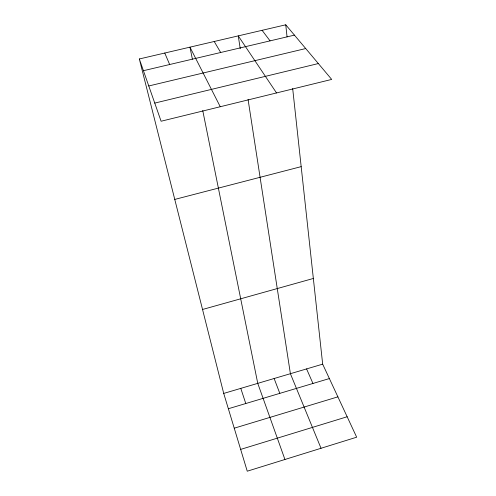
<?xml version="1.0" encoding="UTF-8"?>
<svg xmlns="http://www.w3.org/2000/svg" width="496" height="496" viewBox="0 0 496 496"><rect width="100%" height="100%" fill="white"/><g stroke="black" fill="none" stroke-linecap="round" stroke-linejoin="round"><path stroke-width="0.74" d="M240.653 449.401L347.157 416.752M234.236 428.191L337.888 396.85M228.352 408.735L329.375 378.56M322.673 364.157L356.674 437.199L247.25 471.2L223.721 393.421L322.673 364.157L292.677 88.511M202.542 309.479L313.348 278.467M174.766 199.423L301.177 166.637M154.752 103.094L318.345 63.556M148.769 85.969L305.722 48.546M143.431 70.699L294.432 35.129M139.326 58.968L285.746 24.8L331.694 79.422L161.101 121.235L139.326 58.968L223.721 393.421M262.099 30.318L270.066 40.87M276.532 92.944L238.26 35.879L240.238 48.713M214.21 41.497L220.689 52.502M220.261 106.733L189.962 47.151L192.386 59.198M306.584 368.919L312.951 383.464M164.759 53.035L169.669 64.517M321.03 448.272L290.402 373.705L248.068 99.442M274.127 378.516L279.818 393.359M284.933 459.488L257.753 383.358L202.74 110.546M240.789 388.374L245.78 403.527M285.746 24.8L287.06 36.902"/></g></svg>
